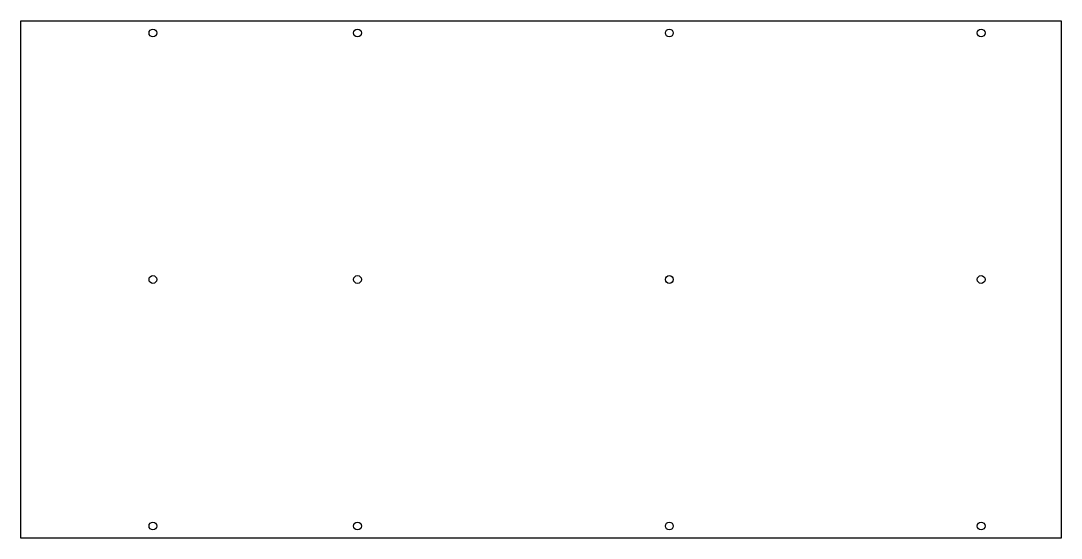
# Model space of a CAD drawing. Header units: millimetres. Extents: x 0 to 434, y 0 to 216.
import ezdxf

# ---------------------------------------------------------------- set-up
doc = ezdxf.new("R2010")
doc.units = ezdxf.units.MM
doc.layers.add('CUT', color=1, linetype='Continuous')

msp = doc.modelspace()

# ---------------------------------------------------------------- linework, layer by layer
at = {"layer": 'CUT'}
msp.add_lwpolyline([(-0.075, -0.075), (-0.075, 215.6083), (433.675, 215.6083), (433.675, -0.075)], close=True, dxfattribs=at)
for centre in [(55, 210.5333), (140.3, 210.5333), (270.3, 210.5333), (400.3, 210.5333), (55, 107.7667), (140.3, 107.7667), (270.3, 107.7667), (400.3, 107.7667), (55, 5), (140.3, 5), (270.3, 5), (400.3, 5)]:
    msp.add_circle(centre, 1.625, dxfattribs=at)

doc.saveas('drawing.dxf')
